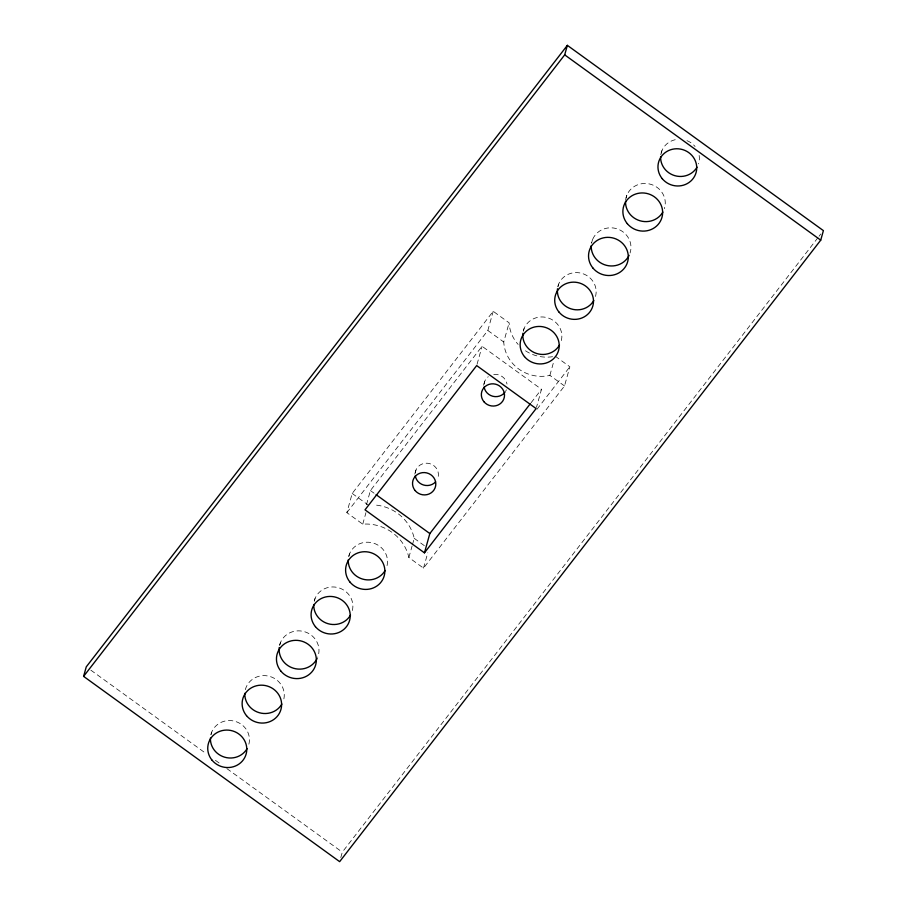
<?xml version="1.0" encoding="UTF-8"?>
<svg xmlns="http://www.w3.org/2000/svg" width="907" height="907" viewBox="0 0 907 907"><rect width="100%" height="100%" fill="white"/><g stroke="black" fill="none" stroke-linecap="round" stroke-linejoin="round"><path stroke-width="0.68" stroke-dasharray="4.54 3.4" d="M210.957 734.829L211.716 732.108M279.685 645.365L280.444 642.655M314.287 601.239L315.035 598.529M555.231 356.19L569.868 366.779L564.517 385.963L423.512 568.122L408.876 557.533A42.856 40.849 15.6 0 0 362.755 524.155L346.848 512.648L352.199 493.453L493.204 311.305L509.11 322.813A36.858 35.135 15.6 0 0 518.135 344.433M348.798 556.558L349.558 553.837M366.462 504.689L370.407 490.551L482.07 346.293L541.502 389.296L536.479 407.3M362.755 524.155L365.963 512.636M414.805 474.1L415.928 470.075M408.876 557.533L412.084 546.014M412.447 544.744L414.227 538.339A42.856 40.849 15.6 0 0 373.31 504.893M477.048 364.297L482.07 346.293M346.848 512.648L487.841 330.488L493.204 311.305M340.794 857.568L342.302 852.138L818.193 237.351M423.512 568.122L427.798 552.771M483.612 385.294L484.746 381.257M564.517 385.963L549.88 375.373A36.858 35.135 15.6 0 1 503.748 341.996L509.11 322.813M523.339 331.225L524.099 328.515M557.907 286.816L558.667 284.084M549.88 375.373L553.803 361.303M592.532 239.561L591.534 243.155A19.954 19.024 15.6 0 1 615.762 228.439A19.954 19.024 15.6 0 1 630.07 253.03M626.102 197.941L626.862 195.232M660.772 154.802L661.906 150.721M531.117 402.719L541.502 389.296M537.001 409.25L569.868 366.779M819.066 236.228L820.801 233.995M487.841 330.488L503.748 341.996M370.407 490.551L374.976 493.85M352.199 493.453L368.106 504.972M414.227 538.339L424.363 545.674M90.836 670.16L206.286 753.706M215.424 760.315L221.138 764.454M226.863 768.592L342.302 852.138M552.578 356.7A36.858 35.135 15.6 0 1 524.155 349.864M415.213 472.898A11.678 11.133 15.6 0 1 429.533 463.568A11.678 11.133 15.6 0 1 437.65 478.635M506.367 389.783A11.632 11.088 15.6 0 1 505.482 391.507M484.032 384.069A11.632 11.088 15.6 0 1 488.283 376.688M493.759 374.489A11.632 11.088 15.6 0 1 507.013 384.069M661.146 153.034A19.455 18.548 15.6 0 1 676.996 139.406M686.973 140.664A19.455 18.548 15.6 0 1 695.091 146.526M699.15 155.437A19.455 18.548 15.6 0 1 698.503 163.85M625.637 200.039A19.943 19.013 15.6 0 1 649.446 183.962A19.943 19.013 15.6 0 1 664.378 208.689M557.907 286.397A19.455 18.548 15.6 0 1 581.943 273.404A19.455 18.548 15.6 0 1 595.275 297.213M523.339 330.84A19.603 18.684 15.6 0 1 547.545 317.756A19.603 18.684 15.6 0 1 560.98 341.746M348.787 556.172A19.705 18.786 15.6 0 1 373.128 543.021A19.705 18.786 15.6 0 1 386.631 567.136M314.276 600.853A19.648 18.73 15.6 0 1 339.15 587.94A19.648 18.73 15.6 0 1 351.576 612.928M279.662 645.024A20.011 19.07 15.6 0 1 304.99 631.862A20.011 19.07 15.6 0 1 317.654 657.326M245.344 689.66A19.818 18.888 15.6 0 1 269.81 676.441A19.818 18.888 15.6 0 1 283.381 700.68M210.957 734.421A19.591 18.673 15.6 0 1 235.752 721.541A19.591 18.673 15.6 0 1 248.144 746.461"/><path stroke-width="1.36" d="M83.603 676.373L86.267 666.849L567.351 45.35L823.397 230.627L820.733 240.151L339.649 861.65L83.603 676.373L564.698 54.862L567.351 45.35M424.453 552.839L536.116 408.581L476.685 365.578L365.022 509.836L424.453 552.839L429.839 533.554L530.244 403.83M564.698 54.862L820.733 240.151M376.122 494.678L429.839 533.554M435.564 481.912A11.678 11.133 15.6 0 1 415.293 475.812M504.927 392.3A11.632 11.088 15.6 0 1 484.1 386.972M697.018 167.171A19.455 18.548 15.6 0 1 674.819 175.663A19.455 18.548 15.6 0 1 660.625 156.628M662.858 212.091A19.943 19.013 15.6 0 1 640.093 220.798A19.943 19.013 15.6 0 1 625.547 201.275M593.79 300.534A19.455 18.548 15.6 0 1 570.979 308.845A19.455 18.548 15.6 0 1 557.476 288.777M559.483 345.091A19.603 18.684 15.6 0 1 536.502 353.458A19.603 18.684 15.6 0 1 522.897 333.243M385.135 570.492A19.705 18.786 15.6 0 1 362.641 579.097A19.705 18.786 15.6 0 1 348.254 559.812M350.499 615.139A19.648 18.73 15.6 0 1 328.073 623.71A19.648 18.73 15.6 0 1 313.743 604.493M317.144 658.459A20.011 19.07 15.6 0 1 293.732 668.312A20.011 19.07 15.6 0 1 279.22 647.485M281.873 704.059A19.818 18.888 15.6 0 1 259.266 712.709A19.818 18.888 15.6 0 1 244.811 693.322M629.129 255.32A19.954 19.024 15.6 0 1 606.409 265.32A19.954 19.024 15.6 0 1 591.217 245.616M247.067 748.66A19.591 18.673 15.6 0 1 224.709 757.209A19.591 18.673 15.6 0 1 210.424 738.049M415.111 490.54A11.678 11.133 15.6 0 0 435.031 488.023A11.678 11.133 15.6 0 0 422.367 472.66A11.678 11.133 15.6 0 0 415.111 490.54M483.907 401.71A11.632 11.088 15.6 0 0 503.736 399.205A11.632 11.088 15.6 0 0 491.129 383.91A11.632 11.088 15.6 0 0 483.907 401.71M349.943 582.045A19.705 18.786 15.6 0 0 383.548 577.804A19.705 18.786 15.6 0 0 362.188 551.887A19.705 18.786 15.6 0 0 349.943 582.045M315.421 626.658A19.648 18.73 15.6 0 0 348.923 622.417A19.648 18.73 15.6 0 0 327.631 596.591A19.648 18.73 15.6 0 0 315.421 626.658M280.875 671.112A20.011 19.07 15.6 0 0 315.012 666.804A20.011 19.07 15.6 0 0 293.312 640.489A20.011 19.07 15.6 0 0 280.875 671.112M524.473 356.598A19.603 18.684 15.6 0 0 557.907 352.381A19.603 18.684 15.6 0 0 536.661 326.599A19.603 18.684 15.6 0 0 524.473 356.598M559.007 312.087A19.455 18.548 15.6 0 0 592.192 307.892A19.455 18.548 15.6 0 0 571.104 282.304A19.455 18.548 15.6 0 0 559.007 312.087M592.94 268.053A19.954 19.024 15.6 0 0 626.975 263.744A19.954 19.024 15.6 0 0 605.343 237.509A19.954 19.024 15.6 0 0 592.94 268.053M627.281 223.632A19.943 19.013 15.6 0 0 661.305 219.335A19.943 19.013 15.6 0 0 639.684 193.1A19.943 19.013 15.6 0 0 627.281 223.632M662.246 178.69A19.455 18.548 15.6 0 0 695.431 174.507A19.455 18.548 15.6 0 0 674.343 148.918A19.455 18.548 15.6 0 0 662.246 178.69M246.5 715.657A19.818 18.888 15.6 0 0 280.297 711.383A19.818 18.888 15.6 0 0 258.812 685.329A19.818 18.888 15.6 0 0 246.5 715.657M212.068 760.213A19.591 18.673 15.6 0 0 245.48 755.985A19.591 18.673 15.6 0 0 224.244 730.226A19.591 18.673 15.6 0 0 212.068 760.213"/></g></svg>
